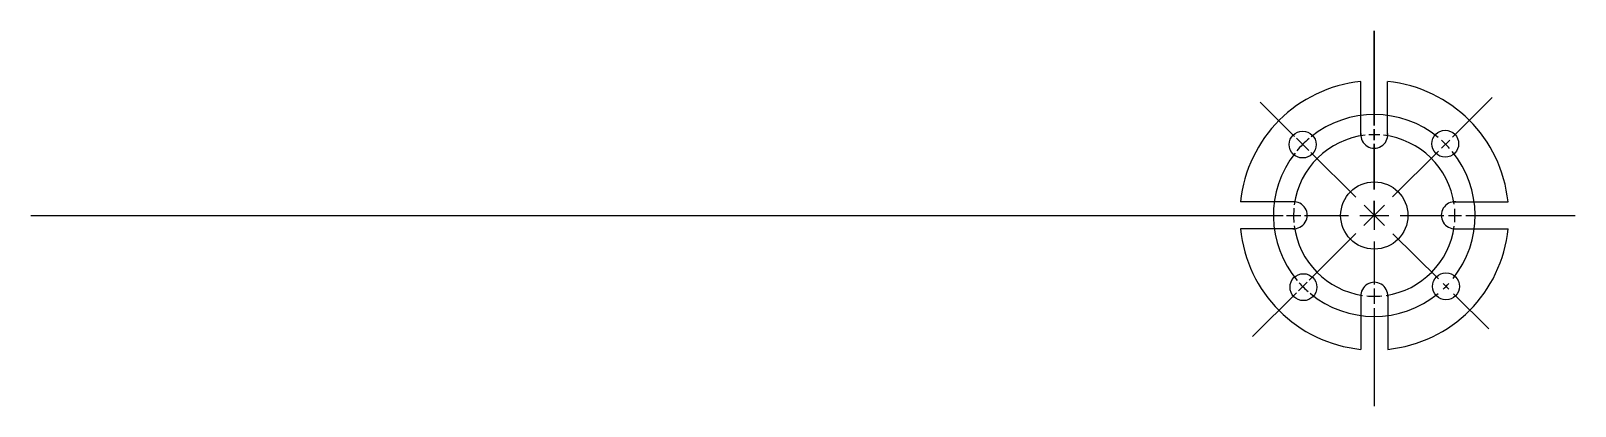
# Model space of a CAD drawing. Header units: inches. Extents: x 25 to 82.5, y -7 to 6.9.
import ezdxf

# ---------------------------------------------------------------- set-up
doc = ezdxf.new("R2010")
doc.units = ezdxf.units.IN
doc.header["$MEASUREMENT"] = 0

msp = doc.modelspace()

# ---------------------------------------------------------------- linework, layer by layer
for p, q in [((75, 6.909), (75, 3.395)), ((75, 3.395), (75, 6.909)), ((74.501, 3.011), (74.501, 5.028)), ((75.498, 3.011), (75.498, 5.028)), ((70.752, 4.257), (72.036, 2.987)), ((77.914, 2.964), (79.388, 4.432)), ((72.103, 2.92), (72.567, 2.462)), ((75, 3.256), (75, 2.849)), ((75, 2.849), (75, 3.256)), ((72.64, 2.389), (74.317, 0.731)), ((75, 1.017), (75, 2.71)), ((75, 2.71), (75, 1.017)), ((75.681, 0.739), (77.391, 2.442)), ((77.5, 2.551), (77.805, 2.855)), ((75, 0.052), (75, 0.59)), ((75, 0.59), (75, 0.052)), ((25.048, 0.052), (71.614, 0.052)), ((72.043, 0.559), (70.025, 0.559)), ((71.741, 0.052), (72.273, 0.052)), ((72.4, 0.052), (74.038, 0.052)), ((74.466, 0.052), (75, 0.052)), ((74.617, -0.321), (75.378, 0.437)), ((74.621, 0.43), (75.385, -0.325)), ((75, 0.052), (75, -0.485)), ((75, 0.052), (75.54, 0.052)), ((75.967, 0.052), (77.582, 0.052)), ((77.754, 0.052), (78.246, 0.052)), ((77.957, 0.559), (79.974, 0.559)), ((78.402, 0.052), (82.468, 0.052)), ((72.04, -0.439), (70.024, -0.439)), ((77.959, -0.439), (79.975, -0.439)), ((72.579, -2.352), (74.314, -0.623)), ((75, -0.912), (75, -2.508)), ((75.689, -0.626), (77.386, -2.304)), ((70.475, -4.448), (72.107, -2.822)), ((72.179, -2.75), (72.506, -2.424)), ((75, -2.666), (75, -3.229)), ((77.558, -2.475), (77.777, -2.691)), ((77.949, -2.862), (79.263, -4.161)), ((74.5, -2.906), (74.5, -4.923)), ((75, -3.387), (75, -7.03)), ((75.499, -2.906), (75.499, -4.923))]:
    msp.add_line(p, q)
for centre, radius in [((72.338, 2.688), 0.5), ((72.338, 2.688), 0.5), ((75, 3.052), 1.4210854715202e-14), ((77.638, 2.717), 0.5), ((75, 0.052), 1.25), ((72.367, -2.612), 0.5), ((77.667, -2.583), 0.5)]:
    msp.add_circle(centre, radius)
for centre, radius, start, end in [((75, 0.052), 5, 95.71914, 174.1886), ((75, 0.052), 5, 5.8114, 84.28086), ((75, 0.052), 3.75, 50.61821, 128.77876), ((75, 0.052), 3, 96.53734, 172.33169), ((75, 0.052), 3.75, 130.29523, 140.2699), ((75, 3.052), 0.5, 175.21981, 4.78019), ((75, 0.052), 3, 86.11141, 93.88859), ((75, 0.052), 3, 7.98917, 83.46266), ((75, 0.052), 3.75, 141.7863, 220.22763), ((75, 0.052), 3.75, 41.68353, 48.26707), ((75, 0.052), 3.75, 321.40944, 39.33238), ((72.007, 0.06), 0.5, 266.21766, 94.07079), ((75, 0.052), 3, 174.76481, 184.94674), ((77.992, 0.06), 0.5, 85.92921, 273.78234), ((75, 0.052), 3, 355.30231, 4.69769), ((75, 0.052), 5, 185.63989, 264.26909), ((75, 0.052), 3, 187.37986, 261.59501), ((75, 0.052), 3, 278.40499, 352.29927), ((75, 0.052), 5, 275.73091, 354.36011), ((75, 0.052), 3.75, 221.78062, 228.92129), ((75, 0.052), 3.75, 230.47427, 309.29164), ((75, -2.932), 0.5, 356.93046, 183.06954), ((75, 0.052), 3.75, 313.00369, 317.69738), ((75, 0.052), 3, 264.62503, 275.37497)]:
    msp.add_arc(centre, radius, start, end)

doc.saveas('drawing.dxf')
